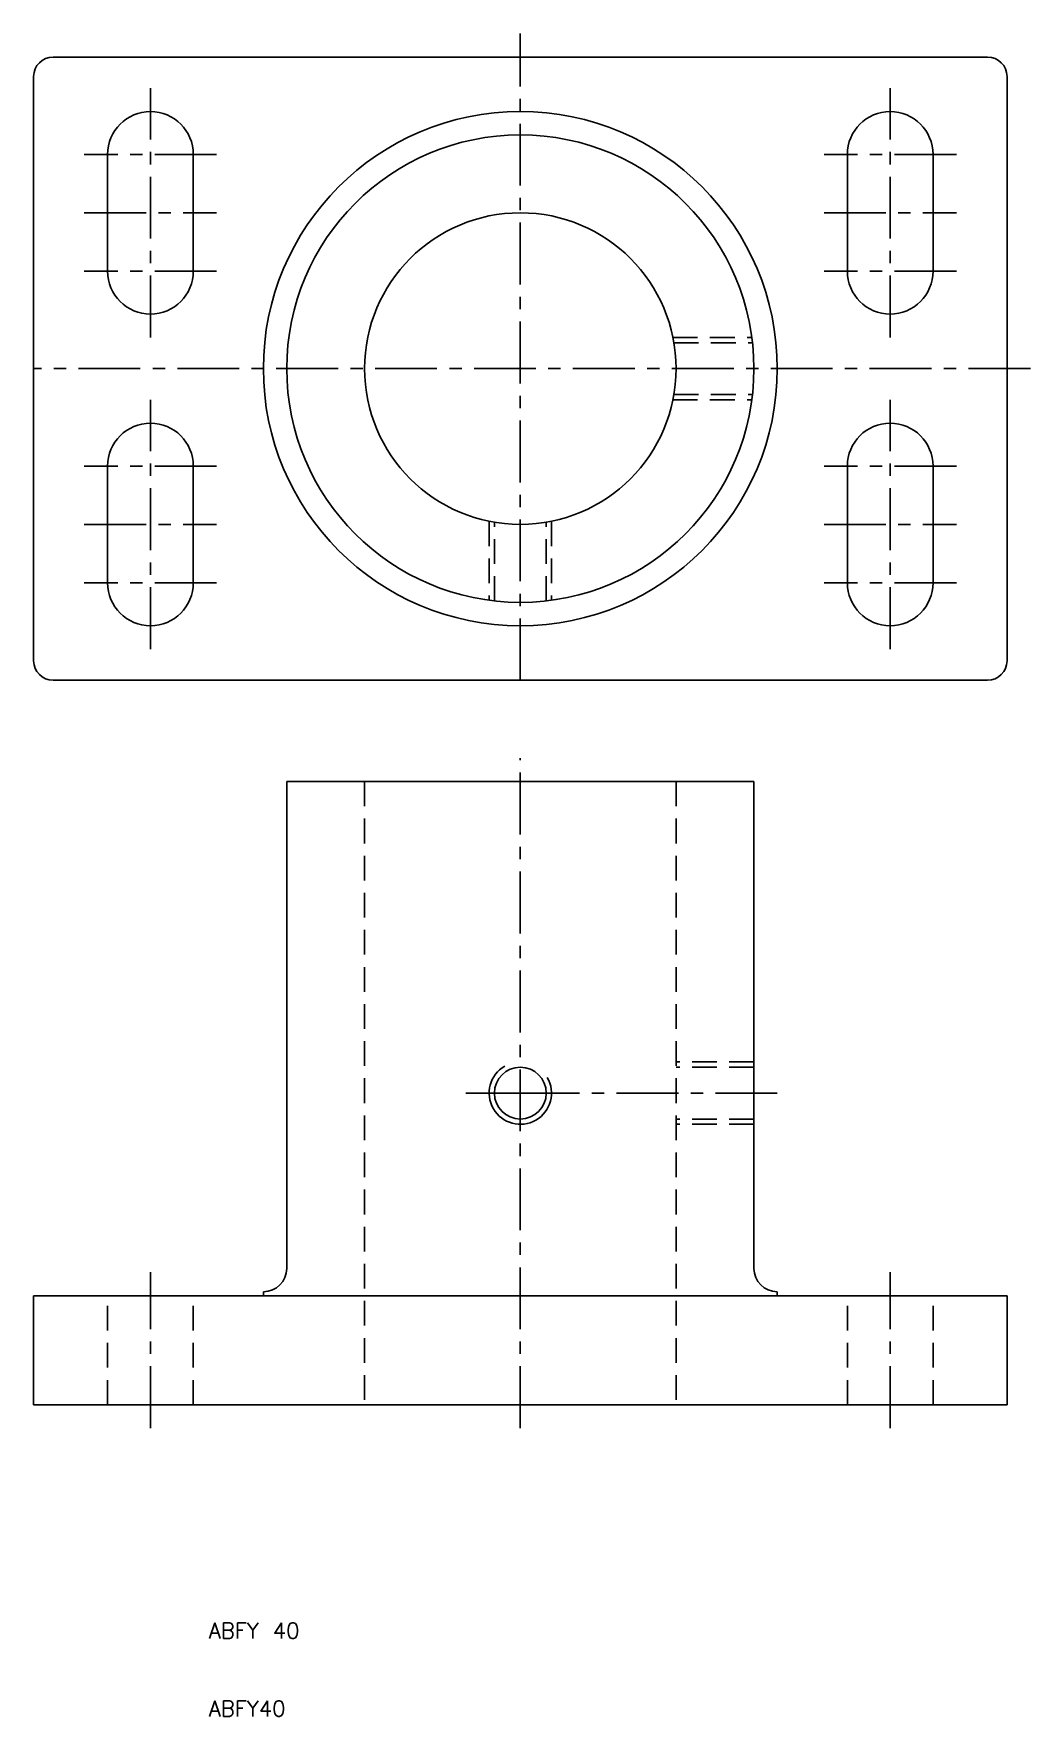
# Model space of a CAD drawing. Extents: x -12 to 116, y 10 to 226.
import ezdxf

# ---------------------------------------------------------------- set-up
doc = ezdxf.new("R2010")
doc.units = 0
doc.header["$LTSCALE"] = 0.25
doc.linetypes.add('CENTER', pattern=[50.8, 31.75, -6.35, 6.35, -6.35])
doc.linetypes.add('DASHED', pattern=[19.05, 12.7, -6.35])
doc.layers.get('0').update_dxf_attribs({"linetype": 'CONTINUOUS'})
doc.layers.add('CENTER', color=1, linetype='CENTER')
doc.styles.get("Standard").update_dxf_attribs({"font": 'txt.shx', "bigfont": 'extfont.shx'})

msp = doc.modelspace()

# ---------------------------------------------------------------- linework, layer by layer
for p, q in [((-10, 223), (110, 223)), ((-12.5, 145.5), (-12.5, 220.5)), ((112.5, 145.5), (112.5, 220.5)), ((-3, 210.5), (-3, 195.5)), ((8, 210.5), (8, 195.5)), ((92, 210.5), (92, 195.5)), ((103, 210.5), (103, 195.5)), ((-3, 170.5), (-3, 155.5)), ((8, 170.5), (8, 155.5)), ((92, 170.5), (92, 155.5)), ((103, 170.5), (103, 155.5)), ((-10, 143), (110, 143)), ((20, 130), (80, 130)), ((20, 67.5), (20, 130)), ((80, 67.5), (80, 130)), ((-12.5, 50), (-12.5, 64)), ((-12.5, 64), (20, 64)), ((17, 64.5), (17, 64)), ((20, 64), (50, 64)), ((80, 64), (50, 64)), ((112.5, 64), (80, 64)), ((83, 64.5), (83, 64)), ((112.5, 50), (112.5, 64)), ((50, 50), (-12.5, 50)), ((50, 50), (112.5, 50))]:
    msp.add_line(p, q)
at = {"color": 3, "linetype": 'DASHED'}
for p, q in [((69.595918, 187), (79.732137, 187)), ((69.721926, 186.3235), (79.815337, 186.3235)), ((69.721926, 179.6765), (79.815337, 179.6765)), ((69.595918, 179), (79.732137, 179)), ((46, 163.404082), (46, 153.267863)), ((46.6765, 153.184663), (46.6765, 163.278074)), ((53.3235, 153.184663), (53.3235, 163.278074)), ((54, 163.404082), (54, 153.267863)), ((30, 130), (30, 50)), ((70, 130), (70, 50)), ((80, 94), (70, 94)), ((80, 93.3235), (70, 93.3235)), ((80, 86.6765), (70, 86.6765)), ((80, 86), (70, 86)), ((-3, 50), (-3, 64)), ((8, 50), (8, 64)), ((92, 50), (92, 64)), ((103, 50), (103, 64))]:
    msp.add_line(p, q, dxfattribs=at)
for centre, radius in [((50, 183), 33), ((50, 183), 30), ((50, 183), 20), ((50, 90), 3.3235)]:
    msp.add_circle(centre, radius)
for centre, radius, start, end in [((-10, 220.5), 2.5, 90, 180), ((110, 220.5), 2.5, 0, 90), ((2.5, 210.5), 5.5, 0, 180), ((97.5, 210.5), 5.5, 0, 180), ((2.5, 195.5), 5.5, 180, 0), ((97.5, 195.5), 5.5, 180, 0), ((2.5, 170.5), 5.5, 0, 180), ((97.5, 170.5), 5.5, 0, 180), ((2.5, 155.5), 5.5, 180, 0), ((97.5, 155.5), 5.5, 180, 0), ((-10, 145.5), 2.5, 180, 270), ((110, 145.5), 2.5, 270, 0), ((17, 67.5), 3, 270, 0), ((83, 67.5), 3, 180, 270)]:
    msp.add_arc(centre, radius, start, end)
at = {"color": 3}
msp.add_arc((50, 90), 4, 120, 30, dxfattribs=at)
at = {"layer": 'CENTER', "color": 1, "linetype": 'CENTER'}
for p, q in [((50, 143), (50, 226)), ((2.5, 187), (2.5, 219)), ((97.5, 187), (97.5, 219)), ((11, 210.5), (-6, 210.5)), ((106, 210.5), (89, 210.5)), ((-6, 203), (11, 203)), ((89, 203), (106, 203)), ((11, 195.5), (-6, 195.5)), ((106, 195.5), (89, 195.5)), ((115.5, 183), (-12.5, 183)), ((2.5, 147), (2.5, 179)), ((97.5, 147), (97.5, 179)), ((11, 170.5), (-6, 170.5)), ((106, 170.5), (89, 170.5)), ((-6, 163), (11, 163)), ((89, 163), (106, 163)), ((11, 155.5), (-6, 155.5)), ((106, 155.5), (89, 155.5)), ((50, 47), (50, 133)), ((43, 90), (50, 90)), ((83, 90), (50, 90)), ((2.5, 47), (2.5, 67)), ((97.5, 47), (97.5, 67))]:
    msp.add_line(p, q, dxfattribs=at)

# ---------------------------------------------------------------- texts
for s, p in [('ABFY 40', (10, 20)), ('ABFY40', (10, 10))]:
    msp.add_text(s, height=2).set_placement(p)

doc.saveas('drawing.dxf')
